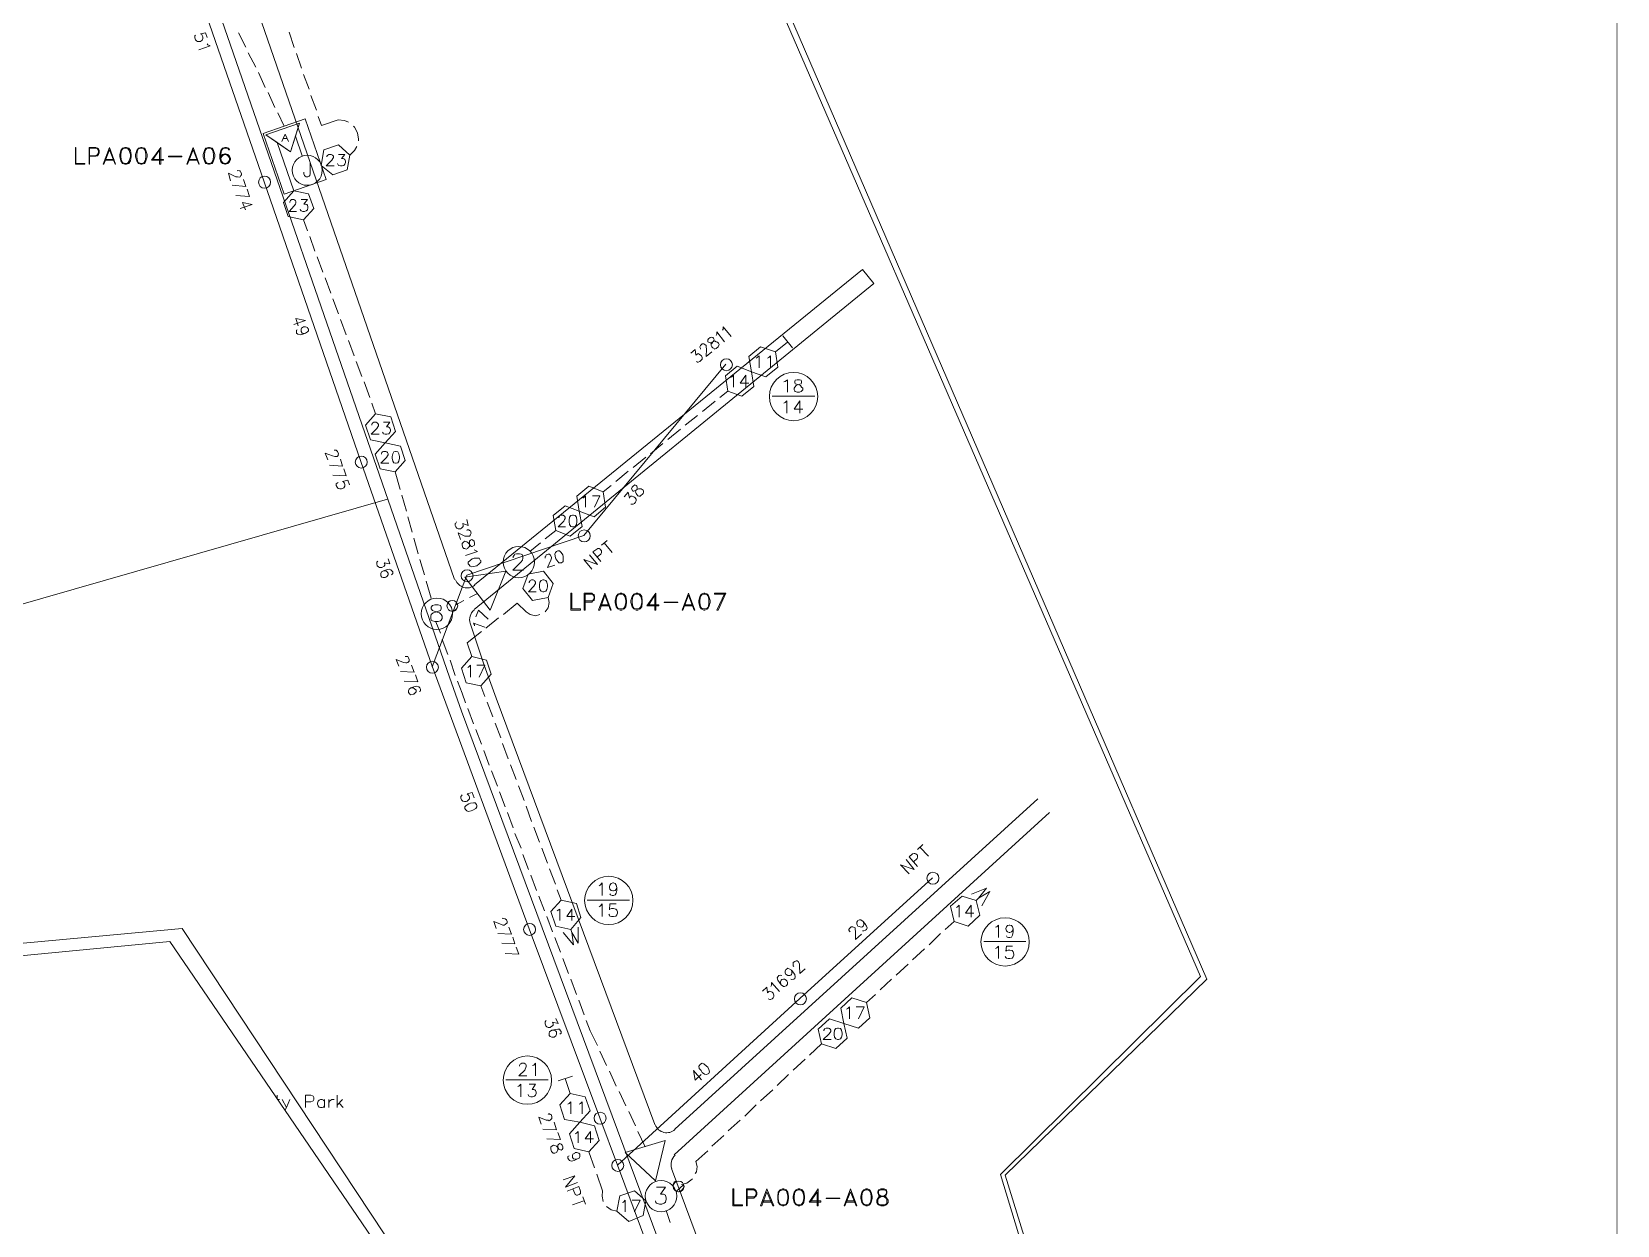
# Model space of a CAD drawing. Header units: millimetres. Extents: x 3.6 to 37.8, y 0.6 to 28.7.
# Drawn here: x 26.13 to 37.75, y 5.77 to 14.52 of the extents above; entities that cross this region are included whole.
import ezdxf

# ---------------------------------------------------------------- set-up
doc = ezdxf.new("R2010")
doc.units = ezdxf.units.MM
for name, color, linetype, true_color in [('PDF_Batangas$Geomap$Actives-Amplifier', 92, 'Continuous', 0x00b800), ('PDF_Batangas$Geomap$Actives-LineExtender', 94, 'Continuous', 0x009500), ('PDF_Batangas$Geomap$Cable-565', 23, 'Continuous', 0xdd8a6e), ('PDF_Batangas$Geomap$LOTS', 254, 'Continuous', 0xdcdcdc), ('PDF_Batangas$Geomap$ROAD', 8, 'Continuous', 0x808080), ('PDF_Batangas$Geomap$Symbols-EndOfLine', 15, 'Continuous', 0x954a4a)]:
    doc.layers.add(name, color=color, linetype=linetype, true_color=true_color)
for name, color, linetype in [('PDF_Batangas$Geomap$BOUNDARY-NODE', 3, 'Continuous'), ('PDF_Batangas$Geomap$NAME-LANDMARK', 7, 'Continuous'), ('PDF_Batangas$Geomap$Passives-Highleg', 7, 'Continuous'), ('PDF_Batangas$Geomap$Passives-Splt2way', 7, 'Continuous'), ('PDF_Batangas$Geomap$Passives-TapOffs', 7, 'Continuous'), ('PDF_Batangas$Geomap$POLE', 7, 'Continuous'), ('PDF_Batangas$Geomap$STRAND', 7, 'Continuous'), ('PDF_Batangas$Geomap$Symbols-SelfTerminating', 7, 'Continuous'), ('PDF_Batangas$Geomap$Symbols-Terminator', 7, 'Continuous'), ('PDF_FRAME-TB', 7, 'Continuous')]:
    doc.layers.add(name, color=color, linetype=linetype)

msp = doc.modelspace()

# ---------------------------------------------------------------- linework, layer by layer
at = {"layer": 'PDF_Batangas$Geomap$Actives-Amplifier', "lineweight": 13}
for points in [[(28.137, 13.88), (28.291, 13.434), (27.983, 13.326), (27.829, 13.772)], [(28.066, 13.751), (28.116, 13.609), (28.066, 13.751), (28.029, 13.638), (27.933, 13.705), (27.85, 13.763), (28.095, 13.847)], [(28.095, 13.847), (28.029, 13.638), (27.85, 13.763)], [(26.454, 13.668), (26.458, 13.668), (26.458, 13.551), (26.524, 13.551), (26.524, 13.547), (26.454, 13.547)], [(26.704, 13.668), (26.749, 13.547), (26.745, 13.547), (26.704, 13.651), (26.662, 13.547), (26.658, 13.547)], [(26.816, 13.668), (26.829, 13.668), (26.845, 13.663), (26.858, 13.647), (26.862, 13.618), (26.862, 13.601), (26.858, 13.572), (26.845, 13.551), (26.829, 13.547), (26.816, 13.547), (26.799, 13.551), (26.787, 13.572), (26.779, 13.601), (26.779, 13.618), (26.787, 13.647), (26.799, 13.663)], [(26.933, 13.668), (26.941, 13.668), (26.962, 13.663), (26.97, 13.647), (26.979, 13.618), (26.979, 13.601), (26.97, 13.572), (26.962, 13.551), (26.941, 13.547), (26.933, 13.547), (26.916, 13.551), (26.904, 13.572), (26.895, 13.601), (26.895, 13.618), (26.904, 13.647), (26.916, 13.663)], [(27.137, 13.601), (27.137, 13.605), (27.233, 13.605), (27.233, 13.601)], [(27.316, 13.668), (27.362, 13.547), (27.358, 13.547), (27.316, 13.651), (27.275, 13.547), (27.27, 13.547)], [(27.429, 13.668), (27.437, 13.668), (27.458, 13.663), (27.466, 13.647), (27.475, 13.618), (27.475, 13.601), (27.466, 13.572), (27.458, 13.551), (27.437, 13.547), (27.429, 13.547), (27.408, 13.551), (27.4, 13.572), (27.391, 13.601), (27.391, 13.618), (27.4, 13.647), (27.408, 13.663)], [(27.933, 13.705), (28.054, 13.351)]]:
    msp.add_lwpolyline(points, close=True, dxfattribs=at)
for points in [[(27.966, 13.713), (27.991, 13.768), (28.016, 13.713)], [(28.004, 13.734), (27.975, 13.734)], [(26.558, 13.609), (26.604, 13.609), (26.616, 13.618), (26.624, 13.63), (26.624, 13.647), (26.616, 13.659), (26.604, 13.663), (26.558, 13.663), (26.558, 13.547), (26.554, 13.547), (26.554, 13.668), (26.604, 13.668), (26.616, 13.663), (26.624, 13.659), (26.629, 13.647), (26.629, 13.63), (26.624, 13.618), (26.616, 13.609), (26.604, 13.605), (26.558, 13.605)], [(26.804, 13.551), (26.791, 13.572), (26.787, 13.601), (26.787, 13.618), (26.791, 13.647), (26.804, 13.663)], [(26.799, 13.659), (26.816, 13.663), (26.829, 13.663), (26.845, 13.659)], [(26.837, 13.663), (26.849, 13.647), (26.858, 13.618), (26.858, 13.601), (26.849, 13.572), (26.837, 13.551)], [(26.92, 13.551), (26.908, 13.572), (26.904, 13.601), (26.904, 13.618), (26.908, 13.647), (26.92, 13.663)], [(26.916, 13.659), (26.933, 13.663), (26.941, 13.663), (26.962, 13.659)], [(26.954, 13.663), (26.966, 13.647), (26.97, 13.618), (26.97, 13.601), (26.966, 13.572), (26.954, 13.551)], [(27.02, 13.58), (27.099, 13.58), (27.099, 13.576), (27.012, 13.576), (27.079, 13.668), (27.079, 13.547), (27.07, 13.547), (27.07, 13.651), (27.02, 13.576)], [(27.416, 13.551), (27.404, 13.572), (27.4, 13.601), (27.4, 13.618), (27.404, 13.647), (27.416, 13.663)], [(27.408, 13.659), (27.429, 13.663), (27.437, 13.663), (27.458, 13.659)], [(27.45, 13.663), (27.462, 13.647), (27.466, 13.618), (27.466, 13.601), (27.462, 13.572), (27.45, 13.551)], [(27.52, 13.605), (27.533, 13.618), (27.55, 13.622), (27.554, 13.622), (27.57, 13.618), (27.583, 13.605), (27.591, 13.588), (27.591, 13.58), (27.583, 13.563), (27.57, 13.551), (27.554, 13.547), (27.55, 13.547), (27.533, 13.551), (27.52, 13.563), (27.512, 13.588), (27.512, 13.618), (27.52, 13.647), (27.533, 13.663), (27.55, 13.668), (27.562, 13.668), (27.579, 13.663), (27.583, 13.651), (27.579, 13.651), (27.57, 13.663)], [(27.541, 13.551), (27.525, 13.563), (27.52, 13.588), (27.52, 13.618), (27.525, 13.647), (27.537, 13.663)], [(27.52, 13.593), (27.533, 13.609), (27.55, 13.618), (27.554, 13.618), (27.57, 13.609), (27.583, 13.593)], [(27.52, 13.588), (27.525, 13.605), (27.541, 13.618)], [(27.533, 13.659), (27.55, 13.663), (27.562, 13.663), (27.579, 13.659)], [(27.562, 13.618), (27.579, 13.605), (27.583, 13.588), (27.583, 13.58), (27.579, 13.563), (27.562, 13.551)], [(26.741, 13.576), (26.67, 13.576)], [(26.733, 13.58), (26.674, 13.58)], [(26.845, 13.559), (26.829, 13.551), (26.816, 13.551), (26.799, 13.559)], [(26.962, 13.559), (26.941, 13.551), (26.933, 13.551), (26.916, 13.559)], [(27.35, 13.576), (27.283, 13.576)], [(27.345, 13.58), (27.287, 13.58)], [(27.458, 13.559), (27.437, 13.551), (27.429, 13.551), (27.408, 13.559)], [(27.583, 13.576), (27.57, 13.559), (27.554, 13.551), (27.55, 13.551), (27.533, 13.559), (27.52, 13.576)], [(28.175, 13.555), (28.175, 13.476), (28.171, 13.463), (28.166, 13.459), (28.158, 13.455), (28.146, 13.455), (28.137, 13.459), (28.133, 13.463), (28.129, 13.476), (28.129, 13.488)]]:
    msp.add_lwpolyline(points, dxfattribs=at)
msp.add_circle((28.153, 13.502), 0.11, dxfattribs=at)
at = {"layer": 'PDF_Batangas$Geomap$Actives-LineExtender', "lineweight": 9}
for points in [[(29.308, 10.521), (29.608, 10.563), (29.492, 10.279)], [(30.083, 10.404), (30.092, 10.404), (30.092, 10.288), (30.154, 10.288), (30.154, 10.279), (30.083, 10.279)], [(30.333, 10.404), (30.379, 10.279), (30.375, 10.279), (30.333, 10.388), (30.296, 10.279), (30.288, 10.279)], [(30.446, 10.404), (30.458, 10.404), (30.475, 10.396), (30.488, 10.379), (30.492, 10.35), (30.492, 10.334), (30.488, 10.304), (30.475, 10.288), (30.458, 10.279), (30.446, 10.279), (30.429, 10.288), (30.417, 10.304), (30.408, 10.334), (30.408, 10.35), (30.417, 10.379), (30.429, 10.396)], [(30.563, 10.404), (30.575, 10.404), (30.592, 10.396), (30.604, 10.379), (30.608, 10.35), (30.608, 10.334), (30.604, 10.304), (30.592, 10.288), (30.575, 10.279), (30.563, 10.279), (30.546, 10.288), (30.533, 10.304), (30.525, 10.334), (30.525, 10.35), (30.533, 10.379), (30.546, 10.396)], [(30.946, 10.404), (30.992, 10.279), (30.988, 10.279), (30.946, 10.388), (30.904, 10.279), (30.9, 10.279)], [(31.059, 10.404), (31.067, 10.404), (31.088, 10.396), (31.096, 10.379), (31.104, 10.35), (31.104, 10.334), (31.096, 10.304), (31.088, 10.288), (31.067, 10.279), (31.059, 10.279), (31.038, 10.288), (31.029, 10.304), (31.021, 10.334), (31.021, 10.35), (31.029, 10.379), (31.038, 10.396)], [(30.767, 10.334), (30.767, 10.338), (30.867, 10.338), (30.867, 10.334)], [(30.775, 6.391), (30.704, 6.095), (30.483, 6.304)], [(31.271, 6.037), (31.279, 6.037), (31.279, 5.92), (31.342, 5.92), (31.342, 5.912), (31.271, 5.912)], [(31.521, 6.037), (31.571, 5.912), (31.563, 5.912), (31.521, 6.016), (31.484, 5.912), (31.475, 5.912)], [(31.634, 6.037), (31.646, 6.037), (31.663, 6.029), (31.675, 6.012), (31.679, 5.983), (31.679, 5.966), (31.675, 5.937), (31.663, 5.92), (31.646, 5.912), (31.634, 5.912), (31.617, 5.92), (31.604, 5.937), (31.6, 5.966), (31.6, 5.983), (31.604, 6.012), (31.617, 6.029)], [(31.75, 6.037), (31.763, 6.037), (31.78, 6.029), (31.792, 6.012), (31.796, 5.983), (31.796, 5.966), (31.792, 5.937), (31.78, 5.92), (31.763, 5.912), (31.75, 5.912), (31.734, 5.92), (31.721, 5.937), (31.713, 5.966), (31.713, 5.983), (31.721, 6.012), (31.734, 6.029)], [(31.955, 5.966), (31.955, 5.97), (32.055, 5.97), (32.055, 5.966)], [(32.134, 6.037), (32.18, 5.912), (32.175, 5.912), (32.134, 6.016), (32.092, 5.912), (32.088, 5.912)], [(32.246, 6.037), (32.259, 6.037), (32.275, 6.029), (32.284, 6.012), (32.292, 5.983), (32.292, 5.966), (32.284, 5.937), (32.275, 5.92), (32.259, 5.912), (32.246, 5.912), (32.23, 5.92), (32.217, 5.937), (32.209, 5.966), (32.209, 5.983), (32.217, 6.012), (32.23, 6.029)], [(32.355, 6.037), (32.38, 6.037), (32.396, 6.029), (32.4, 6.016), (32.4, 6.008), (32.396, 5.995), (32.392, 5.987), (32.38, 5.983), (32.355, 5.979), (32.342, 5.97), (32.338, 5.966), (32.334, 5.954), (32.334, 5.937), (32.338, 5.924), (32.355, 5.92), (32.38, 5.92), (32.396, 5.924), (32.4, 5.937), (32.4, 5.954), (32.396, 5.966), (32.392, 5.97), (32.38, 5.979), (32.355, 5.983), (32.342, 5.987), (32.338, 5.995), (32.334, 6.008), (32.334, 6.016), (32.338, 6.029)]]:
    msp.add_lwpolyline(points, close=True, dxfattribs=at)
for points in [[(30.188, 10.346), (30.238, 10.346), (30.246, 10.35), (30.254, 10.363), (30.254, 10.379), (30.246, 10.392), (30.238, 10.396), (30.188, 10.396), (30.188, 10.279), (30.183, 10.279), (30.183, 10.404), (30.238, 10.404), (30.246, 10.396), (30.254, 10.392), (30.258, 10.379), (30.258, 10.363), (30.254, 10.35), (30.246, 10.346), (30.238, 10.338), (30.188, 10.338)], [(30.433, 10.288), (30.421, 10.304), (30.417, 10.334), (30.417, 10.35), (30.421, 10.379), (30.433, 10.396)], [(30.429, 10.392), (30.446, 10.396), (30.458, 10.396), (30.475, 10.392)], [(30.467, 10.396), (30.479, 10.379), (30.488, 10.35), (30.488, 10.334), (30.479, 10.304), (30.467, 10.288)], [(30.55, 10.288), (30.538, 10.304), (30.533, 10.334), (30.533, 10.35), (30.538, 10.379), (30.55, 10.396)], [(30.546, 10.392), (30.563, 10.396), (30.575, 10.396), (30.592, 10.392)], [(30.583, 10.396), (30.596, 10.379), (30.604, 10.35), (30.604, 10.334), (30.596, 10.304), (30.583, 10.288)], [(30.65, 10.317), (30.729, 10.317), (30.729, 10.309), (30.642, 10.309), (30.708, 10.404), (30.708, 10.279), (30.7, 10.279), (30.7, 10.388), (30.65, 10.309)], [(31.046, 10.288), (31.034, 10.304), (31.029, 10.334), (31.029, 10.35), (31.034, 10.379), (31.046, 10.396)], [(31.038, 10.392), (31.059, 10.396), (31.067, 10.396), (31.088, 10.392)], [(31.079, 10.396), (31.092, 10.379), (31.096, 10.35), (31.096, 10.334), (31.092, 10.304), (31.079, 10.288)], [(31.213, 10.396), (31.138, 10.396), (31.138, 10.404), (31.221, 10.404), (31.163, 10.279), (31.154, 10.279), (31.213, 10.404)], [(30.371, 10.309), (30.3, 10.309)], [(30.363, 10.317), (30.304, 10.317)], [(30.475, 10.292), (30.458, 10.288), (30.446, 10.288), (30.429, 10.292)], [(30.592, 10.292), (30.575, 10.288), (30.563, 10.288), (30.546, 10.292)], [(30.979, 10.309), (30.913, 10.309)], [(30.975, 10.317), (30.917, 10.317)], [(31.088, 10.292), (31.067, 10.288), (31.059, 10.288), (31.038, 10.292)], [(31.375, 5.979), (31.425, 5.979), (31.434, 5.983), (31.442, 5.995), (31.442, 6.012), (31.434, 6.024), (31.425, 6.029), (31.375, 6.029), (31.375, 5.912), (31.371, 5.912), (31.371, 6.037), (31.425, 6.037), (31.434, 6.029), (31.442, 6.024), (31.446, 6.012), (31.446, 5.995), (31.442, 5.983), (31.434, 5.979), (31.425, 5.97), (31.375, 5.97)], [(31.559, 5.941), (31.488, 5.941)], [(31.55, 5.949), (31.492, 5.949)], [(31.621, 5.92), (31.609, 5.937), (31.604, 5.966), (31.604, 5.983), (31.609, 6.012), (31.621, 6.029)], [(31.617, 6.024), (31.634, 6.029), (31.646, 6.029), (31.663, 6.024)], [(31.659, 6.029), (31.667, 6.012), (31.675, 5.983), (31.675, 5.966), (31.667, 5.937), (31.659, 5.92)], [(31.738, 5.92), (31.725, 5.937), (31.721, 5.966), (31.721, 5.983), (31.725, 6.012), (31.738, 6.029)], [(31.734, 6.024), (31.75, 6.029), (31.763, 6.029), (31.78, 6.024)], [(31.771, 6.029), (31.784, 6.012), (31.792, 5.983), (31.792, 5.966), (31.784, 5.937), (31.771, 5.92)], [(31.838, 5.949), (31.917, 5.949), (31.917, 5.941), (31.83, 5.941), (31.896, 6.037), (31.896, 5.912), (31.888, 5.912), (31.888, 6.016), (31.838, 5.941)], [(32.171, 5.941), (32.1, 5.941)], [(32.163, 5.949), (32.105, 5.949)], [(32.234, 5.92), (32.221, 5.937), (32.217, 5.966), (32.217, 5.983), (32.221, 6.012), (32.234, 6.029)], [(32.23, 6.024), (32.246, 6.029), (32.259, 6.029), (32.275, 6.024)], [(32.267, 6.029), (32.28, 6.012), (32.284, 5.983), (32.284, 5.966), (32.28, 5.937), (32.267, 5.92)], [(32.392, 6.029), (32.396, 6.016), (32.396, 6.008), (32.392, 5.995), (32.38, 5.987), (32.355, 5.983), (32.342, 5.979), (32.325, 5.954), (32.325, 5.937), (32.334, 5.924), (32.338, 5.92), (32.355, 5.912), (32.38, 5.912), (32.396, 5.92), (32.4, 5.924), (32.409, 5.937), (32.409, 5.954), (32.392, 5.979), (32.38, 5.983), (32.355, 5.987), (32.342, 5.995), (32.338, 6.008), (32.338, 6.016), (32.342, 6.029)], [(32.35, 5.92), (32.334, 5.929)], [(32.338, 6.024), (32.355, 6.029), (32.38, 6.029), (32.396, 6.024)], [(32.4, 5.929), (32.384, 5.92)], [(31.663, 5.924), (31.646, 5.92), (31.634, 5.92), (31.617, 5.924)], [(31.78, 5.924), (31.763, 5.92), (31.75, 5.92), (31.734, 5.924)], [(32.275, 5.924), (32.259, 5.92), (32.246, 5.92), (32.23, 5.924)]]:
    msp.add_lwpolyline(points, dxfattribs=at)
at = {"layer": 'PDF_Batangas$Geomap$BOUNDARY-NODE', "lineweight": 0}
msp.add_lwpolyline([(16.525, 24.384), (26.741, 28.433), (28.666, 23.119), (30.571, 23.869), (32.067, 19.614), (30.025, 18.718), (30.215, 17.929), (34.697, 7.594), (33.232, 6.143), (34.076, 3.366), (30.952, 2.33), (27.237, 7.946), (12.438, 6.581), (10.34, 10.265), (8.817, 10.123)], dxfattribs=at)
at = {"layer": 'PDF_Batangas$Geomap$Cable-565', "lineweight": 13}
for points in [[(27.704, 14.405), (27.65, 14.509)], [(28.02, 14.514), (28.058, 14.401)], [(27.775, 14.259), (27.72, 14.364)], [(28.075, 14.359), (28.112, 14.251)], [(27.845, 14.109), (27.795, 14.218)], [(28.125, 14.205), (28.166, 14.097)], [(27.916, 13.963), (27.866, 14.072)], [(28.179, 14.051), (28.221, 13.943)], [(27.983, 13.826), (27.937, 13.922)], [(28.233, 13.897), (28.258, 13.83), (28.379, 13.872), (28.425, 13.868), (28.454, 13.855)], [(28.491, 13.826), (28.5, 13.818), (28.521, 13.776), (28.529, 13.73), (28.529, 13.718)], [(28.516, 13.676), (28.5, 13.647), (28.466, 13.613)], [(28.154, 13.059), (28.125, 13.138)], [(28.208, 12.909), (28.171, 13.017)], [(28.266, 12.755), (28.225, 12.867)], [(28.325, 12.601), (28.283, 12.713)], [(28.383, 12.451), (28.341, 12.559)], [(28.437, 12.296), (28.396, 12.409)], [(28.496, 12.142), (28.454, 12.255)], [(28.554, 11.992), (28.512, 12.101)], [(28.612, 11.838), (28.571, 11.951)], [(31.234, 11.884), (31.175, 11.838)], [(28.654, 11.717), (28.625, 11.796)], [(31.142, 11.809), (31.05, 11.734)], [(31.013, 11.705), (30.921, 11.634)], [(30.888, 11.605), (30.796, 11.53)], [(30.633, 11.4), (30.542, 11.325)], [(30.758, 11.5), (30.667, 11.425)], [(28.833, 11.163), (28.796, 11.292)], [(30.504, 11.296), (30.413, 11.221)], [(30.379, 11.192), (30.321, 11.146)], [(28.879, 11.005), (28.846, 11.121)], [(28.921, 10.85), (28.891, 10.963)], [(28.966, 10.692), (28.933, 10.805)], [(29.975, 10.863), (29.896, 10.8)], [(29.862, 10.771), (29.783, 10.709)], [(29.012, 10.538), (28.979, 10.65)], [(29.062, 10.367), (29.025, 10.492)], [(29.3, 10.35), (29.242, 10.317)], [(29.4, 10.4), (29.342, 10.371)], [(29.917, 10.371), (29.925, 10.334), (29.917, 10.296), (29.896, 10.267)], [(29.858, 10.246), (29.825, 10.238), (29.787, 10.246), (29.758, 10.267), (29.692, 10.329), (29.592, 10.246)], [(29.129, 10.109), (29.096, 10.192)], [(29.358, 9.938), (29.325, 10.038), (29.429, 10.121)], [(29.462, 10.146), (29.554, 10.221)], [(29.183, 9.954), (29.142, 10.063)], [(29.237, 9.8), (29.2, 9.913)], [(29.254, 9.759), (29.287, 9.671), (29.312, 9.6)], [(29.454, 9.646), (29.425, 9.725)], [(29.371, 9.446), (29.329, 9.558)], [(29.512, 9.496), (29.471, 9.604)], [(29.571, 9.342), (29.529, 9.45)], [(29.429, 9.296), (29.387, 9.404)], [(29.625, 9.188), (29.583, 9.3)], [(29.487, 9.142), (29.446, 9.25)], [(29.546, 8.988), (29.504, 9.1)], [(29.683, 9.038), (29.642, 9.146)], [(29.604, 8.838), (29.562, 8.946)], [(29.742, 8.883), (29.7, 8.992)], [(29.796, 8.729), (29.758, 8.842)], [(29.662, 8.683), (29.621, 8.796)], [(29.721, 8.533), (29.675, 8.642)], [(29.854, 8.579), (29.812, 8.687)], [(29.775, 8.379), (29.733, 8.487)], [(29.912, 8.425), (29.871, 8.533)], [(29.971, 8.271), (29.929, 8.383)], [(29.833, 8.225), (29.792, 8.337)], [(29.892, 8.075), (29.85, 8.183)], [(30.013, 8.154), (29.983, 8.229)], [(29.95, 7.921), (29.908, 8.033)], [(32.792, 7.908), (32.709, 7.825)], [(32.892, 7.996), (32.826, 7.937)], [(30.008, 7.771), (29.967, 7.879)], [(32.676, 7.796), (32.588, 7.716)], [(30.067, 7.616), (30.025, 7.725)], [(32.555, 7.683), (32.467, 7.604)], [(30.125, 7.462), (30.083, 7.575)], [(32.434, 7.575), (32.35, 7.496)], [(32.317, 7.462), (32.25, 7.404)], [(30.183, 7.312), (30.142, 7.421)], [(30.279, 7.087), (30.225, 7.196), (30.196, 7.271)], [(31.921, 7.1), (31.834, 7.016)], [(30.346, 6.941), (30.296, 7.046)], [(31.8, 6.987), (31.713, 6.908)], [(30.417, 6.791), (30.367, 6.9)], [(31.679, 6.875), (31.596, 6.795)], [(30.488, 6.645), (30.438, 6.75)], [(31.563, 6.762), (31.475, 6.683)], [(31.442, 6.654), (31.359, 6.57)], [(30.558, 6.5), (30.508, 6.604)], [(31.325, 6.541), (31.238, 6.462)], [(30.629, 6.345), (30.575, 6.458)], [(31.204, 6.429), (31.117, 6.35)], [(30.217, 6.308), (30.258, 6.191)], [(31.088, 6.316), (31, 6.237), (31.009, 6.2), (31.004, 6.162), (30.996, 6.15)], [(30.321, 5.945), (30.313, 5.983), (30.317, 6.024), (30.275, 6.145)], [(30.975, 6.112), (30.963, 6.1), (30.934, 6.079), (30.896, 6.07)], [(30.421, 5.874), (30.379, 5.883), (30.346, 5.908)], [(30.813, 5.791), (30.783, 5.879)]]:
    msp.add_lwpolyline(points, dxfattribs=at)
at = {"layer": 'PDF_Batangas$Geomap$LOTS', "lineweight": 0}
msp.add_lwpolyline([(23.758, 7.525), (23.245, 9.513), (28.741, 11.092)], dxfattribs=at)
at = {"layer": 'PDF_Batangas$Geomap$NAME-LANDMARK', "lineweight": 0}
for points in [[(27.933, 6.695), (27.933, 6.725)], [(27.95, 6.691), (27.936, 6.691)], [(28.025, 6.691), (28, 6.633), (27.97, 6.691)], [(28, 6.633), (27.991, 6.616), (27.989, 6.614)], [(28.141, 6.633), (28.141, 6.725), (28.179, 6.725), (28.191, 6.72), (28.196, 6.716), (28.2, 6.708), (28.2, 6.691), (28.196, 6.683), (28.191, 6.679), (28.179, 6.675), (28.141, 6.675)], [(28.279, 6.645), (28.271, 6.637), (28.262, 6.633), (28.25, 6.633), (28.241, 6.637), (28.233, 6.645), (28.229, 6.658), (28.229, 6.666), (28.233, 6.679), (28.241, 6.687), (28.25, 6.691), (28.262, 6.691), (28.271, 6.687), (28.279, 6.679)], [(28.279, 6.633), (28.279, 6.691)], [(28.312, 6.633), (28.312, 6.691)], [(28.312, 6.666), (28.316, 6.679), (28.325, 6.687), (28.333, 6.691), (28.35, 6.691)], [(28.371, 6.633), (28.371, 6.725)], [(28.371, 6.65), (28.412, 6.691)], [(28.416, 6.633), (28.387, 6.666)]]:
    msp.add_lwpolyline(points, dxfattribs=at)
at = {"layer": 'PDF_Batangas$Geomap$Passives-Highleg', "lineweight": 9}
for points in [[(29.187, 10.342), (29.179, 10.334), (29.187, 10.342), (29.179, 10.338)], [(30.909, 6.037), (30.892, 6.02), (30.909, 6.037), (30.888, 6.02)]]:
    msp.add_lwpolyline(points, dxfattribs=at)
for points in [[(30.859, 6.02), (30.909, 6.066)], [(30.892, 6.02), (30.904, 6.037)], [(30.896, 6.029), (30.9, 6.033)]]:
    msp.add_lwpolyline(points, close=True, dxfattribs=at)
for centre in [(29.216, 10.31), (30.874, 6.055)]:
    msp.add_circle(centre, 0.0396, dxfattribs=at)
for centre, radius, start, end in [((29.214, 10.311), 0.0402, 267.0263, 350.2933), ((30.861, 6.068), 0.0272, 94.3987, 184.3987), ((30.873, 6.056), 0.0396, 273.0128, 3.0128), ((30.881, 6.048), 0.028, 265.7321, 345.3432)]:
    msp.add_arc(centre, radius, start, end, dxfattribs=at)
at = {"layer": 'PDF_Batangas$Geomap$Passives-Splt2way', "lineweight": 9}
for points in [[(29.662, 10.663), (29.662, 10.671), (29.671, 10.684), (29.675, 10.688), (29.687, 10.692), (29.708, 10.692), (29.721, 10.688), (29.729, 10.684), (29.733, 10.671), (29.733, 10.659), (29.729, 10.646), (29.717, 10.63), (29.658, 10.571), (29.737, 10.571)], [(30.713, 6.049), (30.779, 6.049), (30.742, 5.999), (30.763, 5.999), (30.779, 5.991), (30.783, 5.97), (30.783, 5.962), (30.779, 5.941), (30.767, 5.933), (30.75, 5.924), (30.733, 5.924), (30.713, 5.933), (30.708, 5.937), (30.704, 5.949)]]:
    msp.add_lwpolyline(points, dxfattribs=at)
msp.add_lwpolyline([(29.087, 10.317), (29.112, 10.317), (29.129, 10.313), (29.133, 10.3), (29.133, 10.288), (29.129, 10.275), (29.092, 10.263), (29.075, 10.259), (29.062, 10.246), (29.058, 10.234), (29.058, 10.217), (29.062, 10.204), (29.071, 10.2), (29.087, 10.196), (29.112, 10.196), (29.129, 10.2), (29.133, 10.204), (29.142, 10.217), (29.142, 10.234), (29.133, 10.246), (29.121, 10.259), (29.104, 10.263), (29.083, 10.271), (29.071, 10.275), (29.062, 10.288), (29.062, 10.3), (29.071, 10.313)], close=True, dxfattribs=at)
for centre in [(29.703, 10.631), (29.103, 10.252), (30.745, 5.984)]:
    msp.add_circle(centre, 0.115, dxfattribs=at)
at = {"layer": 'PDF_Batangas$Geomap$Passives-TapOffs', "lineweight": 9}
for points in [[(28.341, 13.468), (28.254, 13.538), (28.275, 13.651), (28.383, 13.688), (28.466, 13.613), (28.446, 13.505)], [(27.979, 13.267), (28.054, 13.351), (28.162, 13.33), (28.2, 13.222), (28.125, 13.138), (28.012, 13.163)], [(31.513, 11.988), (31.409, 12.026), (31.388, 12.138), (31.475, 12.209), (31.584, 12.171), (31.6, 12.059)], [(31.338, 11.846), (31.234, 11.884), (31.217, 11.996), (31.304, 12.067), (31.409, 12.026), (31.425, 11.917)], [(28.579, 11.634), (28.654, 11.717), (28.766, 11.696), (28.8, 11.588), (28.725, 11.505), (28.616, 11.526)], [(28.65, 11.421), (28.725, 11.505), (28.837, 11.48), (28.871, 11.375), (28.796, 11.292), (28.687, 11.313)], [(28.8, 11.442), (28.804, 11.442), (28.816, 11.438), (28.825, 11.425), (28.829, 11.405), (28.829, 11.392), (28.825, 11.371), (28.816, 11.359), (28.804, 11.355), (28.8, 11.355), (28.787, 11.359), (28.779, 11.371), (28.775, 11.392), (28.775, 11.405), (28.779, 11.425), (28.787, 11.438)], [(30.254, 10.963), (30.146, 11.005), (30.129, 11.113), (30.217, 11.188), (30.321, 11.146), (30.338, 11.034)], [(30.079, 10.821), (29.975, 10.863), (29.954, 10.971), (30.042, 11.042), (30.146, 11.005), (30.167, 10.892)], [(30.096, 10.975), (30.104, 10.975), (30.117, 10.971), (30.125, 10.959), (30.129, 10.938), (30.129, 10.925), (30.125, 10.905), (30.117, 10.892), (30.104, 10.888), (30.096, 10.888), (30.083, 10.892), (30.075, 10.905), (30.071, 10.925), (30.071, 10.938), (30.075, 10.959), (30.083, 10.971)], [(29.733, 10.438), (29.771, 10.542), (29.883, 10.563), (29.954, 10.475), (29.917, 10.371), (29.804, 10.35)], [(29.879, 10.5), (29.887, 10.5), (29.9, 10.496), (29.908, 10.484), (29.912, 10.463), (29.912, 10.45), (29.908, 10.429), (29.9, 10.417), (29.887, 10.413), (29.879, 10.413), (29.867, 10.417), (29.858, 10.429), (29.854, 10.45), (29.854, 10.463), (29.858, 10.484), (29.867, 10.496)], [(29.283, 9.854), (29.358, 9.938), (29.467, 9.913), (29.5, 9.809), (29.425, 9.725), (29.317, 9.746)], [(29.938, 8.071), (30.013, 8.154), (30.125, 8.129), (30.158, 8.025), (30.083, 7.937), (29.975, 7.962)], [(32.996, 7.962), (32.892, 7.996), (32.867, 8.108), (32.951, 8.183), (33.055, 8.15), (33.08, 8.042)], [(32.192, 7.216), (32.084, 7.25), (32.063, 7.362), (32.142, 7.437), (32.25, 7.404), (32.275, 7.291)], [(32.025, 7.066), (31.921, 7.1), (31.896, 7.208), (31.98, 7.283), (32.084, 7.25), (32.109, 7.141)], [(32.038, 7.216), (32.046, 7.216), (32.059, 7.212), (32.067, 7.2), (32.071, 7.179), (32.071, 7.166), (32.067, 7.15), (32.059, 7.137), (32.046, 7.133), (32.038, 7.133), (32.025, 7.137), (32.017, 7.15), (32.013, 7.166), (32.013, 7.179), (32.017, 7.2), (32.025, 7.212)], [(30.004, 6.654), (30.079, 6.737), (30.188, 6.712), (30.225, 6.608), (30.15, 6.525), (30.038, 6.545)], [(30.075, 6.441), (30.15, 6.525), (30.258, 6.5), (30.292, 6.391), (30.217, 6.308), (30.108, 6.333)], [(30.508, 5.799), (30.421, 5.874), (30.442, 5.987), (30.55, 6.024), (30.633, 5.949), (30.613, 5.841)]]:
    msp.add_lwpolyline(points, close=True, dxfattribs=at)
for points in [[(28.296, 13.601), (28.296, 13.605), (28.304, 13.613), (28.312, 13.618), (28.329, 13.618), (28.337, 13.613), (28.346, 13.605), (28.346, 13.597), (28.341, 13.588), (28.333, 13.576), (28.291, 13.534), (28.35, 13.534)], [(28.383, 13.618), (28.429, 13.618), (28.404, 13.588), (28.416, 13.588), (28.425, 13.584), (28.429, 13.58), (28.433, 13.568), (28.433, 13.559), (28.429, 13.547), (28.421, 13.538), (28.408, 13.534), (28.396, 13.534), (28.383, 13.538), (28.379, 13.543), (28.375, 13.551)], [(28.025, 13.267), (28.025, 13.272), (28.029, 13.28), (28.037, 13.288), (28.054, 13.288), (28.062, 13.284), (28.066, 13.28), (28.07, 13.272), (28.07, 13.263), (28.066, 13.255), (28.058, 13.242), (28.02, 13.201), (28.075, 13.201)], [(28.108, 13.288), (28.154, 13.288), (28.129, 13.255), (28.141, 13.255), (28.15, 13.251), (28.154, 13.247), (28.158, 13.234), (28.158, 13.226), (28.154, 13.213), (28.146, 13.205), (28.133, 13.201), (28.121, 13.201), (28.108, 13.205), (28.104, 13.209), (28.1, 13.217)], [(31.442, 12.126), (31.45, 12.13), (31.463, 12.142), (31.463, 12.055)], [(31.525, 12.126), (31.534, 12.13), (31.546, 12.142), (31.546, 12.055)], [(31.254, 11.984), (31.263, 11.988), (31.275, 12.001), (31.275, 11.913)], [(31.388, 11.942), (31.325, 11.942), (31.367, 12.001), (31.367, 11.913)], [(28.625, 11.634), (28.625, 11.638), (28.629, 11.646), (28.633, 11.651), (28.641, 11.655), (28.658, 11.655), (28.666, 11.651), (28.671, 11.646), (28.675, 11.638), (28.675, 11.63), (28.671, 11.621), (28.662, 11.609), (28.621, 11.567), (28.679, 11.567)], [(28.712, 11.655), (28.758, 11.655), (28.733, 11.621), (28.746, 11.621), (28.754, 11.617), (28.758, 11.613), (28.762, 11.601), (28.762, 11.592), (28.758, 11.58), (28.75, 11.571), (28.737, 11.567), (28.725, 11.567), (28.712, 11.571), (28.708, 11.576), (28.704, 11.584)], [(28.696, 11.421), (28.696, 11.425), (28.7, 11.434), (28.704, 11.438), (28.712, 11.442), (28.729, 11.442), (28.737, 11.438), (28.741, 11.434), (28.746, 11.425), (28.746, 11.417), (28.741, 11.409), (28.733, 11.396), (28.691, 11.355), (28.75, 11.355)], [(30.171, 11.1), (30.179, 11.105), (30.192, 11.117), (30.192, 11.034)], [(30.242, 11.117), (30.296, 11.117), (30.258, 11.034)], [(29.996, 10.955), (29.996, 10.959), (30, 10.967), (30.004, 10.971), (30.013, 10.975), (30.029, 10.975), (30.038, 10.967), (30.042, 10.959), (30.042, 10.95), (30.038, 10.942), (30.033, 10.93), (29.992, 10.888), (30.046, 10.888)], [(29.779, 10.479), (29.779, 10.484), (29.783, 10.492), (29.787, 10.496), (29.796, 10.5), (29.808, 10.5), (29.817, 10.496), (29.821, 10.492), (29.825, 10.484), (29.825, 10.475), (29.821, 10.467), (29.812, 10.454), (29.775, 10.413), (29.829, 10.413)], [(29.329, 9.859), (29.337, 9.863), (29.35, 9.875), (29.35, 9.788)], [(29.396, 9.875), (29.454, 9.875), (29.412, 9.788)], [(29.983, 8.075), (29.992, 8.079), (30.004, 8.087), (30.004, 8.004)], [(30.113, 8.033), (30.054, 8.033), (30.092, 8.087), (30.092, 8.004)], [(32.909, 8.1), (32.917, 8.104), (32.93, 8.117), (32.93, 8.029)], [(33.038, 8.058), (32.976, 8.058), (33.017, 8.117), (33.017, 8.029)], [(32.105, 7.354), (32.113, 7.358), (32.125, 7.371), (32.125, 7.283)], [(32.175, 7.371), (32.234, 7.371), (32.192, 7.283)], [(31.938, 7.196), (31.938, 7.2), (31.942, 7.208), (31.946, 7.212), (31.955, 7.216), (31.971, 7.216), (31.98, 7.212), (31.984, 7.208), (31.988, 7.2), (31.988, 7.191), (31.984, 7.183), (31.975, 7.171), (31.934, 7.133), (31.992, 7.133)], [(30.063, 6.658), (30.071, 6.662), (30.083, 6.675), (30.083, 6.587)], [(30.146, 6.658), (30.154, 6.662), (30.167, 6.675), (30.167, 6.587)], [(30.117, 6.441), (30.125, 6.445), (30.138, 6.458), (30.138, 6.375)], [(30.25, 6.404), (30.188, 6.404), (30.229, 6.458), (30.229, 6.375)], [(30.463, 5.937), (30.471, 5.941), (30.483, 5.954), (30.483, 5.87)], [(30.533, 5.954), (30.592, 5.954), (30.55, 5.87)]]:
    msp.add_lwpolyline(points, dxfattribs=at)
at = {"layer": 'PDF_Batangas$Geomap$POLE', "lineweight": 0}
for points in [[(27.641, 13.497), (27.645, 13.501), (27.654, 13.497), (27.662, 13.497), (27.666, 13.488), (27.67, 13.476), (27.67, 13.468), (27.666, 13.463), (27.662, 13.455), (27.654, 13.451), (27.641, 13.455), (27.629, 13.455), (27.575, 13.48), (27.591, 13.426)], [(27.687, 13.434), (27.704, 13.384), (27.604, 13.393)], [(27.712, 13.363), (27.729, 13.309), (27.629, 13.317)], [(27.7, 13.213), (27.679, 13.267), (27.75, 13.251), (27.662, 13.222)], [(31.15, 12.292), (31.154, 12.301), (31.154, 12.317), (31.209, 12.246)], [(31.196, 12.33), (31.2, 12.338), (31.2, 12.355), (31.259, 12.284)], [(31.117, 12.171), (31.075, 12.138), (31.079, 12.192), (31.075, 12.209), (31.075, 12.217), (31.067, 12.226), (31.059, 12.23), (31.046, 12.23), (31.034, 12.217), (31.029, 12.209), (31.029, 12.205), (31.034, 12.196), (31.034, 12.192)], [(30.963, 12.163), (30.996, 12.188), (31, 12.146), (31.009, 12.155), (31.017, 12.159), (31.025, 12.155), (31.034, 12.146), (31.042, 12.142), (31.046, 12.13), (31.046, 12.117), (31.029, 12.101), (31.017, 12.096), (31.013, 12.096), (31.004, 12.101)], [(28.35, 11.45), (28.366, 11.45), (28.375, 11.442), (28.383, 11.425), (28.379, 11.417), (28.379, 11.413), (28.371, 11.405), (28.354, 11.405), (28.337, 11.409), (28.283, 11.43), (28.304, 11.38)], [(28.396, 11.384), (28.412, 11.334), (28.316, 11.342)], [(28.421, 11.313), (28.437, 11.263), (28.341, 11.267)], [(28.379, 11.213), (28.371, 11.209), (28.366, 11.205), (28.366, 11.192), (28.371, 11.18), (28.379, 11.171), (28.391, 11.167), (28.404, 11.167), (28.421, 11.175), (28.429, 11.188), (28.429, 11.2), (28.425, 11.209), (28.416, 11.221), (28.412, 11.221), (28.45, 11.23), (28.462, 11.196)], [(29.321, 10.942), (29.333, 10.9), (29.292, 10.913), (29.296, 10.9), (29.296, 10.892), (29.283, 10.88), (29.275, 10.875), (29.258, 10.875), (29.25, 10.88), (29.242, 10.888), (29.237, 10.9), (29.237, 10.913), (29.242, 10.917), (29.246, 10.925)], [(29.321, 10.863), (29.325, 10.867), (29.337, 10.867), (29.342, 10.863), (29.35, 10.859), (29.354, 10.842), (29.35, 10.834), (29.35, 10.83), (29.342, 10.821), (29.308, 10.821), (29.258, 10.846), (29.275, 10.796)], [(29.375, 10.721), (29.4, 10.709), (29.312, 10.68)], [(30.304, 10.634), (30.246, 10.705), (30.275, 10.725), (30.283, 10.73), (30.292, 10.73), (30.3, 10.725), (30.308, 10.713), (30.308, 10.7), (30.304, 10.688), (30.275, 10.667)], [(30.35, 10.788), (30.308, 10.755)], [(30.388, 10.7), (30.329, 10.771)], [(30.238, 10.579), (30.179, 10.65), (30.279, 10.613), (30.221, 10.684)], [(28.871, 9.938), (28.891, 9.938), (28.896, 9.929), (28.9, 9.917), (28.9, 9.904), (28.891, 9.896), (28.883, 9.892), (28.875, 9.892), (28.858, 9.896), (28.804, 9.917), (28.825, 9.867)], [(28.916, 9.875), (28.937, 9.825), (28.837, 9.829)], [(28.946, 9.804), (28.962, 9.754), (28.862, 9.759)], [(28.912, 9.709), (28.933, 9.717), (28.954, 9.721), (28.971, 9.717), (28.979, 9.709), (28.983, 9.7), (28.983, 9.688), (28.975, 9.683)], [(32.625, 8.4), (32.563, 8.471), (32.588, 8.492), (32.6, 8.496), (32.605, 8.496), (32.613, 8.492), (32.625, 8.483), (32.625, 8.467), (32.621, 8.458), (32.596, 8.433)], [(32.663, 8.562), (32.625, 8.525)], [(32.705, 8.475), (32.642, 8.542)], [(32.563, 8.346), (32.5, 8.412), (32.6, 8.379), (32.542, 8.45)], [(29.583, 8.017), (29.587, 8.021), (29.6, 8.017), (29.604, 8.017), (29.612, 8.008), (29.617, 7.996), (29.617, 7.987), (29.604, 7.975), (29.596, 7.971), (29.587, 7.971), (29.575, 7.975), (29.521, 7.996), (29.537, 7.946)], [(29.629, 7.954), (29.65, 7.904), (29.55, 7.908)], [(29.658, 7.883), (29.675, 7.833), (29.579, 7.837)], [(29.683, 7.808), (29.704, 7.758), (29.604, 7.762)], [(31.717, 7.666), (31.713, 7.671), (31.713, 7.696), (31.725, 7.704), (31.734, 7.708), (31.742, 7.708), (31.75, 7.704), (31.759, 7.687), (31.759, 7.671), (31.763, 7.616), (31.8, 7.65)], [(31.625, 7.533), (31.6, 7.566), (31.596, 7.583), (31.6, 7.591), (31.609, 7.6), (31.621, 7.604), (31.629, 7.6)], [(31.7, 7.641), (31.725, 7.608), (31.729, 7.591), (31.725, 7.579), (31.717, 7.575), (31.704, 7.571), (31.696, 7.575)], [(31.488, 7.487), (31.521, 7.516), (31.525, 7.475), (31.534, 7.483), (31.542, 7.487), (31.559, 7.479), (31.567, 7.471), (31.571, 7.458), (31.571, 7.446), (31.567, 7.437), (31.559, 7.429), (31.546, 7.425), (31.542, 7.425), (31.529, 7.429)], [(31.55, 7.521), (31.554, 7.529), (31.554, 7.55), (31.613, 7.483)], [(29.917, 6.583), (29.921, 6.587), (29.929, 6.587), (29.933, 6.583), (29.942, 6.579), (29.946, 6.562), (29.946, 6.554), (29.933, 6.541), (29.925, 6.537), (29.917, 6.541), (29.904, 6.541), (29.85, 6.562), (29.867, 6.512)], [(29.963, 6.525), (29.979, 6.47), (29.879, 6.475)], [(29.988, 6.45), (30.008, 6.4), (29.908, 6.404)], [(30.029, 6.104), (30.113, 6.133), (30.046, 6.049), (30.133, 6.083)], [(30.058, 6.02), (30.142, 6.054), (30.154, 6.02), (30.154, 6.004), (30.146, 5.995), (30.133, 5.991), (30.125, 5.991), (30.117, 5.995), (30.113, 6.004), (30.1, 6.037)], [(30.096, 5.92), (30.179, 5.949)], [(30.192, 5.924), (30.171, 5.979)]]:
    msp.add_lwpolyline(points, dxfattribs=at)
for points in [[(31.092, 12.267), (31.104, 12.276), (31.117, 12.28), (31.125, 12.276), (31.129, 12.271), (31.134, 12.263), (31.121, 12.238), (31.113, 12.23), (31.113, 12.217), (31.117, 12.209), (31.125, 12.201), (31.134, 12.196), (31.138, 12.192), (31.15, 12.196), (31.163, 12.209), (31.171, 12.226), (31.167, 12.234), (31.159, 12.242), (31.15, 12.246), (31.138, 12.251), (31.125, 12.246), (31.113, 12.238), (31.104, 12.238), (31.088, 12.246), (31.088, 12.259)], [(29.375, 10.784), (29.379, 10.767), (29.379, 10.755), (29.362, 10.746), (29.354, 10.746), (29.346, 10.755), (29.337, 10.767), (29.329, 10.775), (29.321, 10.78), (29.308, 10.784), (29.3, 10.78), (29.287, 10.767), (29.287, 10.755), (29.292, 10.738), (29.3, 10.73), (29.308, 10.73), (29.317, 10.725), (29.329, 10.73), (29.333, 10.738), (29.342, 10.746), (29.342, 10.784), (29.35, 10.792), (29.358, 10.796), (29.367, 10.792)], [(29.421, 10.646), (29.425, 10.642), (29.425, 10.63), (29.412, 10.617), (29.396, 10.604), (29.383, 10.6), (29.358, 10.596), (29.346, 10.6), (29.337, 10.613), (29.333, 10.617), (29.333, 10.63), (29.346, 10.642), (29.362, 10.655), (29.375, 10.659), (29.412, 10.659)], [(28.929, 9.709), (28.937, 9.704), (28.95, 9.692), (28.95, 9.679), (28.933, 9.663), (28.929, 9.663), (28.912, 9.658), (28.904, 9.663), (28.896, 9.675), (28.896, 9.688), (28.9, 9.7), (28.912, 9.709)], [(31.621, 7.546), (31.621, 7.554), (31.625, 7.566), (31.629, 7.571), (31.642, 7.575), (31.65, 7.575), (31.663, 7.566), (31.667, 7.562), (31.671, 7.55), (31.671, 7.537), (31.667, 7.529), (31.663, 7.525), (31.65, 7.521), (31.642, 7.521), (31.625, 7.533)], [(31.704, 7.629), (31.704, 7.616), (31.7, 7.608), (31.696, 7.604), (31.688, 7.6), (31.675, 7.6), (31.663, 7.608), (31.659, 7.608), (31.654, 7.621), (31.654, 7.633), (31.659, 7.646), (31.663, 7.646), (31.675, 7.654), (31.7, 7.641)], [(30.021, 6.358), (30.025, 6.345), (30.025, 6.333), (30.021, 6.325), (30.013, 6.32), (29.996, 6.329), (29.988, 6.341), (29.979, 6.35), (29.967, 6.354), (29.958, 6.358), (29.946, 6.35), (29.938, 6.345), (29.938, 6.329), (29.942, 6.312), (29.954, 6.3), (29.967, 6.3), (29.979, 6.304), (29.988, 6.32), (29.988, 6.358), (29.996, 6.366), (30.004, 6.37), (30.013, 6.366)]]:
    msp.add_lwpolyline(points, close=True, dxfattribs=at)
for centre in [(27.84, 13.415), (31.224, 12.077), (28.549, 11.364), (30.182, 10.823), (29.324, 10.531), (29.07, 9.86), (32.737, 8.314), (29.782, 7.939), (31.766, 7.43), (30.299, 6.555), (30.428, 6.209)]:
    msp.add_circle(centre, 0.0438, dxfattribs=at)
at = {"layer": 'PDF_Batangas$Geomap$ROAD', "lineweight": 0}
for points in [[(29.233, 10.504), (27.291, 16.118), (27.17, 16.485), (26.587, 18.368)], [(31.873, 2.584), (29.283, 9.538), (29.196, 9.788), (27.033, 16.03), (26.912, 16.406), (26.333, 18.273)], [(29.379, 10.463), (32.221, 12.776), (32.305, 12.672), (29.375, 10.284)], [(30.7, 6.508), (29.537, 9.633), (29.45, 9.875), (29.346, 10.184)], [(30.846, 6.475), (33.505, 8.896)], [(33.592, 8.796), (30.842, 6.287)], [(30.821, 6.187), (32.128, 2.67)]]:
    msp.add_lwpolyline(points, dxfattribs=at)
for centre, start, end in [((29.324, 10.531), 199.0997, 309.1168), ((29.432, 10.21), 129.1168, 199.0998), ((30.787, 6.538), 200.4016, 312.3687), ((30.908, 6.217), 132.3688, 200.4016)]:
    msp.add_arc(centre, 0.0896, start, end, dxfattribs=at)
at = {"layer": 'PDF_Batangas$Geomap$STRAND', "color": 254, "lineweight": 0, "true_color": 0xdcdcdc}
for points in [[(30.425, 6.212), (30.296, 6.558), (29.779, 7.942), (29.067, 9.867), (28.546, 11.367), (27.837, 13.418), (27.099, 15.547), (26.533, 17.318), (26.249, 18.248), (24.541, 17.647), (23.374, 17.239), (21.207, 16.481), (20.673, 16.351), (20.652, 16.843), (18.577, 16.656), (16.61, 15.964), (14.914, 15.326), (12.776, 14.343), (11.747, 13.868), (10.659, 13.388), (9.613, 12.93), (8.225, 12.105), (7.815, 11.704)], [(31.221, 12.08), (30.179, 10.825), (29.321, 10.534), (29.067, 9.863)], [(32.734, 8.317), (31.763, 7.433), (30.425, 6.212), (31.038, 4.566), (31.634, 2.961), (31.784, 2.555)]]:
    msp.add_lwpolyline(points, dxfattribs=at)
at = {"layer": 'PDF_Batangas$Geomap$STRAND', "lineweight": 0}
for points in [[(27.337, 14.493), (27.329, 14.489), (27.329, 14.472), (27.333, 14.459), (27.341, 14.451), (27.35, 14.447), (27.37, 14.447), (27.383, 14.455), (27.387, 14.468), (27.387, 14.48), (27.383, 14.489), (27.379, 14.501), (27.37, 14.501), (27.408, 14.509), (27.42, 14.476)], [(27.42, 14.43), (27.425, 14.422), (27.441, 14.414), (27.358, 14.384)], [(28.087, 12.363), (28.07, 12.417), (28.141, 12.401), (28.054, 12.371)], [(28.141, 12.309), (28.121, 12.301), (28.1, 12.296), (28.083, 12.301), (28.075, 12.309), (28.075, 12.33), (28.079, 12.334)], [(30.475, 11.109), (30.504, 11.142), (30.513, 11.1), (30.521, 11.113), (30.533, 11.113), (30.546, 11.109), (30.554, 11.105), (30.563, 11.092), (30.563, 11.08), (30.558, 11.071), (30.55, 11.059), (30.542, 11.055), (30.525, 11.055)], [(28.746, 10.655), (28.758, 10.617), (28.716, 10.625), (28.721, 10.617), (28.721, 10.609), (28.716, 10.6), (28.7, 10.592), (28.683, 10.592), (28.675, 10.596), (28.666, 10.604), (28.662, 10.617), (28.662, 10.63), (28.671, 10.638)], [(28.712, 10.567), (28.733, 10.575), (28.754, 10.579), (28.766, 10.575), (28.775, 10.563), (28.779, 10.559), (28.779, 10.546), (28.771, 10.538)], [(29.896, 10.659), (29.896, 10.671), (29.9, 10.675), (29.904, 10.684), (29.917, 10.688), (29.929, 10.688), (29.933, 10.684), (29.942, 10.667), (29.942, 10.659), (29.938, 10.646), (29.912, 10.592), (29.967, 10.609)], [(29.387, 10.229), (29.408, 10.279), (29.479, 10.213)], [(29.379, 10.163), (29.379, 10.171), (29.371, 10.184), (29.454, 10.154)], [(29.287, 8.925), (29.283, 8.917), (29.279, 8.913), (29.279, 8.9), (29.283, 8.888), (29.292, 8.879), (29.304, 8.875), (29.317, 8.875), (29.325, 8.879), (29.342, 8.896), (29.342, 8.908), (29.337, 8.921), (29.325, 8.933), (29.362, 8.942), (29.375, 8.904)], [(32.13, 7.921), (32.125, 7.925), (32.121, 7.933), (32.121, 7.937), (32.125, 7.946), (32.138, 7.958), (32.15, 7.958), (32.167, 7.95), (32.167, 7.937), (32.171, 7.925), (32.171, 7.866), (32.213, 7.904)], [(32.225, 7.996), (32.238, 7.983), (32.25, 7.962), (32.255, 7.95), (32.25, 7.937), (32.242, 7.933), (32.23, 7.929), (32.221, 7.929)], [(29.975, 7.287), (29.992, 7.25), (29.95, 7.258), (29.954, 7.246), (29.954, 7.237), (29.95, 7.233), (29.938, 7.225), (29.933, 7.221), (29.917, 7.221), (29.908, 7.225), (29.9, 7.233), (29.896, 7.246), (29.896, 7.262), (29.904, 7.271)], [(29.946, 7.2), (29.988, 7.208), (30, 7.208), (30.008, 7.196), (30.013, 7.191), (30.013, 7.179), (30.004, 7.171)], [(31.038, 6.875), (30.996, 6.833), (30.984, 6.904), (31.042, 6.837)], [(30.129, 6.254), (30.108, 6.245), (30.088, 6.241), (30.075, 6.245), (30.067, 6.254), (30.063, 6.262), (30.063, 6.275), (30.071, 6.279)]]:
    msp.add_lwpolyline(points, dxfattribs=at)
for points in [[(28.129, 12.305), (28.116, 12.309), (28.108, 12.321), (28.108, 12.338), (28.112, 12.346), (28.125, 12.355), (28.141, 12.355), (28.154, 12.351), (28.158, 12.342), (28.162, 12.338), (28.162, 12.326), (28.154, 12.317), (28.141, 12.309)], [(30.533, 11.18), (30.542, 11.188), (30.554, 11.196), (30.563, 11.192), (30.567, 11.188), (30.571, 11.18), (30.571, 11.171), (30.558, 11.146), (30.563, 11.134), (30.567, 11.125), (30.575, 11.117), (30.583, 11.113), (30.592, 11.113), (30.613, 11.134), (30.617, 11.142), (30.617, 11.15), (30.613, 11.159), (30.6, 11.167), (30.579, 11.167), (30.546, 11.15), (30.538, 11.15), (30.529, 11.167)], [(29.979, 10.709), (29.988, 10.713), (30, 10.713), (30.013, 10.7), (30.025, 10.684), (30.029, 10.671), (30.029, 10.634), (30.017, 10.625), (29.996, 10.625), (29.988, 10.634), (29.975, 10.655), (29.971, 10.663), (29.967, 10.688), (29.971, 10.7)], [(28.725, 10.567), (28.733, 10.563), (28.746, 10.55), (28.746, 10.538), (28.737, 10.525), (28.729, 10.521), (28.725, 10.517), (28.708, 10.517), (28.7, 10.521), (28.691, 10.529), (28.691, 10.546), (28.696, 10.559), (28.712, 10.567)], [(29.392, 8.854), (29.396, 8.85), (29.396, 8.838), (29.387, 8.825), (29.367, 8.813), (29.354, 8.808), (29.333, 8.804), (29.321, 8.808), (29.312, 8.817), (29.308, 8.825), (29.308, 8.838), (29.317, 8.846), (29.337, 8.858), (29.35, 8.863), (29.371, 8.867), (29.383, 8.867)], [(32.23, 7.983), (32.23, 7.975), (32.225, 7.962), (32.221, 7.958), (32.213, 7.954), (32.188, 7.962), (32.184, 7.967), (32.18, 7.979), (32.18, 7.992), (32.184, 8), (32.188, 8.004), (32.2, 8.008), (32.209, 8.008), (32.225, 7.996)], [(29.958, 7.2), (29.971, 7.196), (29.979, 7.187), (29.979, 7.171), (29.975, 7.158), (29.963, 7.15), (29.946, 7.15), (29.933, 7.154), (29.925, 7.162), (29.925, 7.179), (29.929, 7.187), (29.946, 7.2)], [(31.021, 6.937), (31.034, 6.95), (31.046, 6.958), (31.059, 6.954), (31.079, 6.937), (31.088, 6.929), (31.096, 6.912), (31.1, 6.895), (31.096, 6.883), (31.079, 6.875), (31.063, 6.879), (31.046, 6.891), (31.038, 6.904), (31.025, 6.92)], [(30.117, 6.254), (30.104, 6.258), (30.096, 6.266), (30.096, 6.283), (30.1, 6.291), (30.113, 6.3), (30.117, 6.304), (30.129, 6.304), (30.142, 6.3), (30.15, 6.291), (30.15, 6.275), (30.146, 6.262), (30.129, 6.254)]]:
    msp.add_lwpolyline(points, close=True, dxfattribs=at)
at = {"layer": 'PDF_Batangas$Geomap$Symbols-EndOfLine', "lineweight": 0}
for points in [[(31.646, 11.951), (31.654, 11.955), (31.671, 11.967), (31.671, 11.876)], [(31.871, 11.846), (31.559, 11.846)], [(31.646, 11.796), (31.654, 11.801), (31.667, 11.813), (31.667, 11.721)], [(31.784, 11.751), (31.721, 11.751), (31.763, 11.813), (31.763, 11.721)], [(30.292, 8.258), (30.3, 8.262), (30.313, 8.279), (30.313, 8.187)], [(30.513, 8.154), (30.204, 8.154)], [(30.421, 8.246), (30.421, 8.225), (30.417, 8.204), (30.408, 8.192), (30.396, 8.187), (30.388, 8.187), (30.375, 8.192), (30.371, 8.2)], [(30.292, 8.104), (30.3, 8.108), (30.313, 8.125), (30.313, 8.033)], [(30.363, 8.05), (30.367, 8.042), (30.371, 8.037), (30.383, 8.033), (30.396, 8.033), (30.413, 8.037), (30.421, 8.046), (30.425, 8.058), (30.425, 8.067), (30.421, 8.079), (30.413, 8.087), (30.396, 8.092), (30.383, 8.092), (30.371, 8.087), (30.367, 8.083), (30.371, 8.125), (30.417, 8.125)], [(33.196, 7.954), (33.205, 7.958), (33.217, 7.971), (33.217, 7.879)], [(33.326, 7.942), (33.326, 7.921), (33.321, 7.896), (33.313, 7.883), (33.301, 7.879), (33.292, 7.879), (33.28, 7.883), (33.276, 7.892)], [(33.417, 7.85), (33.109, 7.85)], [(33.196, 7.8), (33.205, 7.804), (33.217, 7.816), (33.217, 7.725)], [(33.267, 7.741), (33.271, 7.733), (33.276, 7.729), (33.288, 7.725), (33.301, 7.725), (33.317, 7.729), (33.326, 7.737), (33.33, 7.75), (33.33, 7.758), (33.326, 7.775), (33.317, 7.783), (33.301, 7.787), (33.288, 7.787), (33.276, 7.783), (33.271, 7.779), (33.276, 7.816), (33.321, 7.816)], [(29.708, 6.937), (29.708, 6.941), (29.712, 6.95), (29.717, 6.954), (29.725, 6.958), (29.742, 6.958), (29.75, 6.954), (29.754, 6.95), (29.758, 6.941), (29.758, 6.933), (29.746, 6.908), (29.704, 6.866), (29.762, 6.866)], [(29.804, 6.941), (29.812, 6.945), (29.825, 6.958), (29.825, 6.866)], [(29.917, 6.837), (29.608, 6.837)], [(29.696, 6.787), (29.704, 6.791), (29.717, 6.804), (29.717, 6.712)], [(29.779, 6.804), (29.825, 6.804), (29.8, 6.766), (29.812, 6.766), (29.821, 6.762), (29.825, 6.758), (29.829, 6.745), (29.829, 6.737), (29.825, 6.725), (29.817, 6.716), (29.804, 6.712), (29.792, 6.712), (29.779, 6.716), (29.775, 6.72), (29.771, 6.729)]]:
    msp.add_lwpolyline(points, dxfattribs=at)
for points in [[(31.742, 11.967), (31.759, 11.967), (31.771, 11.963), (31.775, 11.955), (31.775, 11.946), (31.771, 11.938), (31.763, 11.934), (31.746, 11.93), (31.734, 11.926), (31.725, 11.913), (31.721, 11.905), (31.721, 11.892), (31.725, 11.884), (31.729, 11.88), (31.742, 11.876), (31.759, 11.876), (31.771, 11.88), (31.784, 11.892), (31.784, 11.905), (31.775, 11.913), (31.767, 11.926), (31.755, 11.93), (31.738, 11.934), (31.729, 11.938), (31.725, 11.946), (31.725, 11.955), (31.729, 11.963)], [(30.417, 8.233), (30.408, 8.225), (30.396, 8.221), (30.392, 8.221), (30.379, 8.225), (30.371, 8.233), (30.367, 8.246), (30.367, 8.25), (30.371, 8.262), (30.379, 8.275), (30.392, 8.279), (30.396, 8.279), (30.408, 8.275), (30.417, 8.262), (30.421, 8.246)], [(33.321, 7.929), (33.313, 7.921), (33.301, 7.917), (33.296, 7.917), (33.284, 7.921), (33.276, 7.929), (33.271, 7.942), (33.271, 7.946), (33.276, 7.958), (33.284, 7.967), (33.296, 7.971), (33.301, 7.971), (33.313, 7.967), (33.321, 7.958), (33.326, 7.942)]]:
    msp.add_lwpolyline(points, close=True, dxfattribs=at)
for centre in [(31.716, 11.844), (30.362, 8.151), (33.266, 7.847), (29.766, 6.834)]:
    msp.add_circle(centre, 0.177, dxfattribs=at)
at = {"layer": 'PDF_Batangas$Geomap$Symbols-SelfTerminating', "lineweight": 9}
for points in [[(31.671, 12.242), (31.584, 12.171)], [(31.638, 12.288), (31.709, 12.201)], [(29.992, 6.829), (30.096, 6.862)], [(30.042, 6.845), (30.079, 6.737)]]:
    msp.add_lwpolyline(points, dxfattribs=at)
at = {"layer": 'PDF_Batangas$Geomap$Symbols-Terminator', "lineweight": 9}
for points in [[(33.021, 8.196), (33.13, 8.242), (33.071, 8.167)], [(33.055, 8.15), (33.071, 8.167), (33.155, 8.217), (33.096, 8.112)], [(30.083, 7.937), (30.092, 7.917), (30.104, 7.825), (30.029, 7.917)], [(30.138, 7.954), (30.138, 7.837), (30.092, 7.917)]]:
    msp.add_lwpolyline(points, dxfattribs=at)
at = {"layer": 'PDF_FRAME-TB', "lineweight": 0, "const_width": 0.00417}
msp.add_lwpolyline([(37.749, 28.685), (37.749, 0.596), (3.564, 0.596), (3.564, 28.685)], close=True, dxfattribs=at)
at = {"layer": 'PDF_FRAME-TB', "color": 254, "lineweight": 0, "true_color": 0xdcdcdc}
msp.add_lwpolyline([(30.95, 2.274), (34.13, 3.345), (33.267, 6.137), (34.743, 7.575), (30.267, 17.927), (30.121, 18.664), (32.142, 19.577), (30.596, 23.953), (28.691, 23.186), (26.779, 28.529), (16.227, 24.536), (18.823, 17.739), (8.734, 13.43), (7.317, 12.651), (8.734, 9.959), (10.238, 10.138), (12.263, 6.42), (27.145, 7.85)], close=True, dxfattribs=at)

doc.saveas('drawing.dxf')
